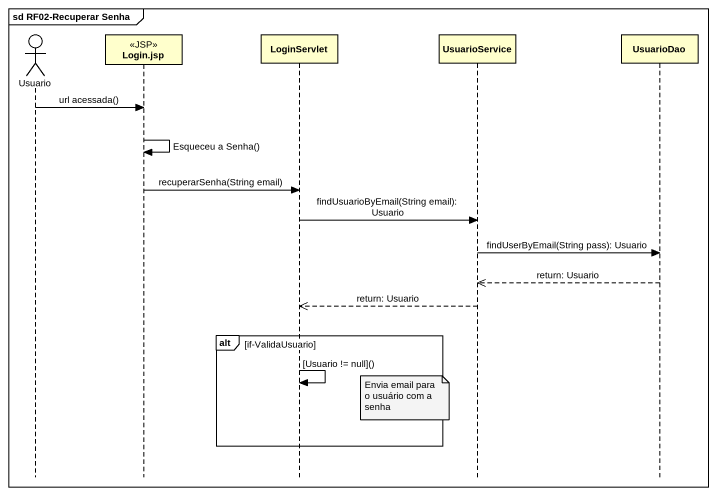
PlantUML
@startuml
mainframe sd RF02-Recuperar Senha
hide footbox
actor Usuario
participant "Login.jsp" as Login_jsp <<JSP>>
participant LoginServlet
participant UsuarioService
participant UsuarioDao

Usuario -> Login_jsp : url acessada()
Login_jsp -> Login_jsp : Esqueceu a Senha()
Login_jsp -> LoginServlet : recuperarSenha(String email)
LoginServlet -> UsuarioService : findUsuarioByEmail(String email): Usuario
UsuarioService -> UsuarioDao : findUserByEmail(String pass): Usuario
UsuarioDao -->> UsuarioService : return: Usuario
UsuarioService -->> LoginServlet : return: Usuario
alt if-ValidaUsuario
  LoginServlet -> LoginServlet : [Usuario != null]()
  note left of UsuarioService : Envia email para o usuário com a senha
end
@enduml
